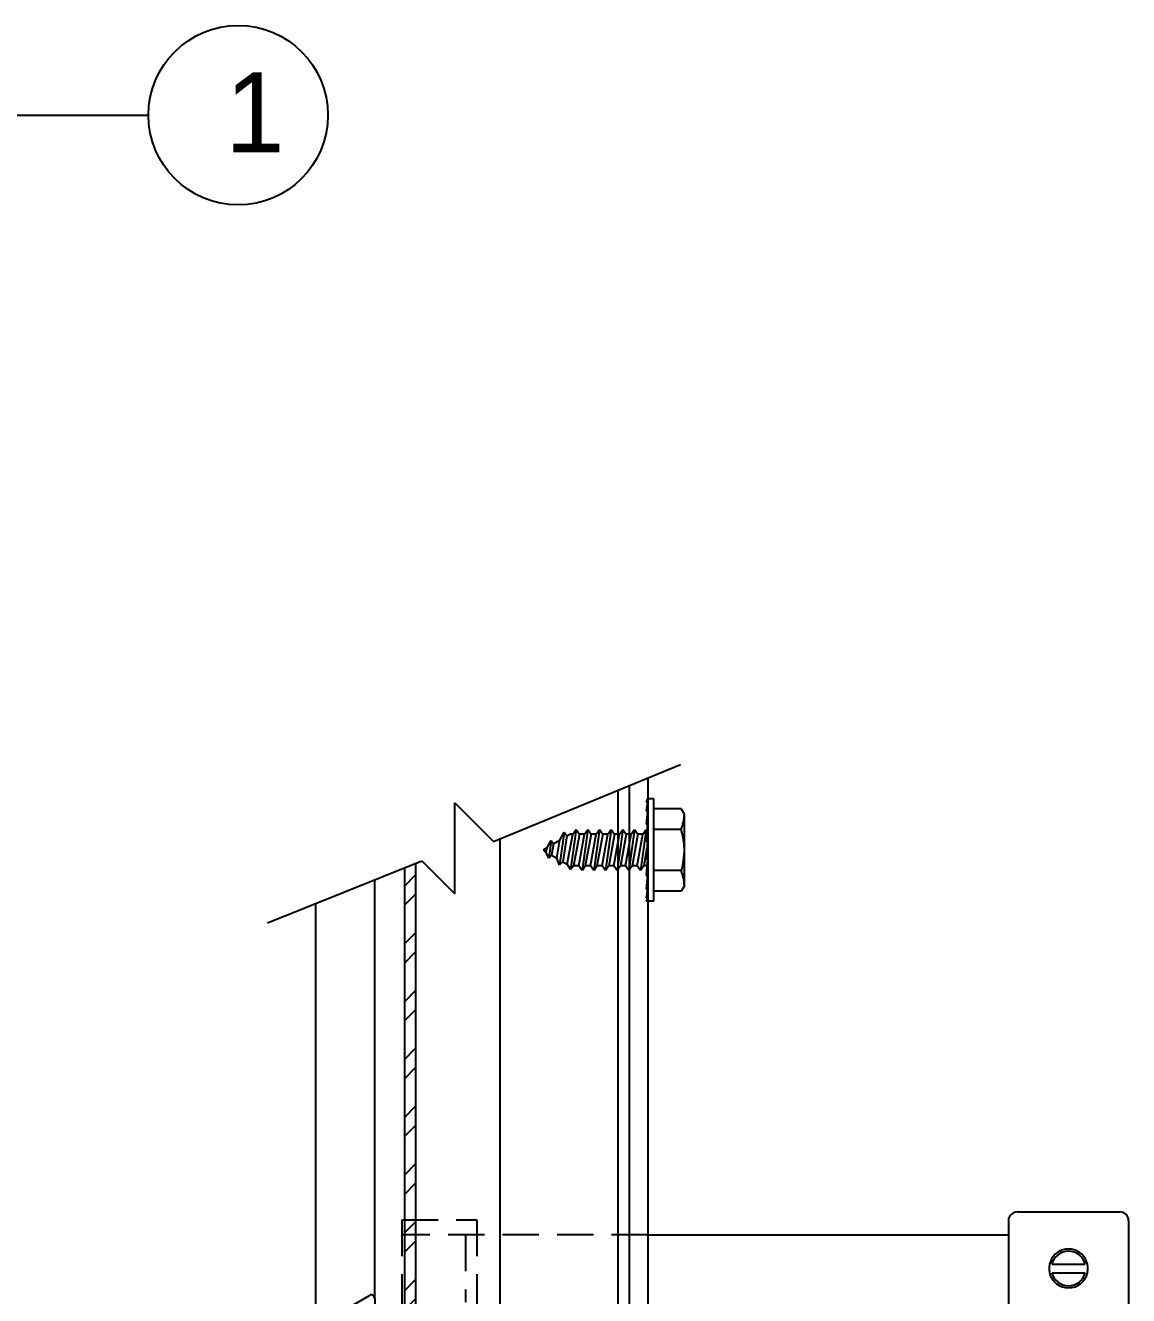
# Model space of a CAD drawing. Extents: x 541 to 3394, y 680 to 943.
# Drawn here: x 3254.54 to 3284.89, y 736.76 to 771.71 of the extents above; entities that cross this region are included whole.
import ezdxf

# ---------------------------------------------------------------- set-up
doc = ezdxf.new("R2010")
doc.units = 0
doc.header["$MEASUREMENT"] = 0
doc.linetypes.add('HIDDEN', pattern=[0.375, 0.25, -0.125])
doc.layers.get('0').update_dxf_attribs({"linetype": 'CONTINUOUS'})
for name, color, linetype in [('ALUM_PANEL', 5, 'CONTINUOUS'), ('LIGHT', 1, 'CONTINUOUS'), ('MEDIUM', 2, 'CONTINUOUS'), ('XLIGHT', 3, 'CONTINUOUS')]:
    doc.layers.add(name, color=color, linetype=linetype)
doc.dimstyles.get("Standard").update_dxf_attribs({"dimtxt": 2, "dimasz": 2, "dimexe": 0.7, "dimexo": 0.8, "dimgap": 0.7, "dimtad": 0, "dimtih": 1, "dimtoh": 1, "dimdec": 4, "dimzin": 0, "dimtxsty": 'STANDARD', "dimcen": 0.09, "dimazin": 3, "dimtfac": 1, "dimtdec": 4, "dimtofl": 0, "dimtmove": 0, "dimatfit": 3, "dimtolj": 1, "dimtzin": 0})

# ---------------------------------------------------------------- blocks, each defined once
blk = doc.blocks.new('A$C44234176')
at = {"layer": 'XLIGHT', "color": 33}
for p, q in [((0.0335, 0.736), (1.8644, 0.736)), ((1.8714, 0.732), (1.9418, 0.6099)), ((0, 0.6777), (0, 0.7025)), ((0.0931, 0.6928), (0.0416, 0.6928)), ((0.1782, 0.6928), (0.3958, 0.6928)), ((0.506, 0.6928), (0.9526, 0.6928)), ((1.0627, 0.6928), (1.6022, 0.6928)), ((0.0254, 0.6696), (0.0081, 0.6696)), ((0.0335, 0.6777), (0.0335, 0.6848)), ((0.1012, 0.6847), (0.1015, 0.6841)), ((0.1015, 0.6048), (0.1015, 0.6841)), ((0.1447, 0.587), (0.1447, 0.6593)), ((0.4293, 0.6593), (0.4293, 0.6507)), ((0.4725, 0.6507), (0.4725, 0.6593)), ((0.986, 0.6593), (0.986, 0.6507)), ((1.0292, 0.6507), (1.0292, 0.6593)), ((0.4374, 0.6426), (0.4644, 0.6426)), ((0.9941, 0.6426), (1.0211, 0.6426)), ((1.6022, 0.641), (1.5428, 0.641)), ((0, 0.4373), (0, 0.6118)), ((0.0254, 0.6199), (0.0081, 0.6199)), ((0.0335, 0.6048), (0.0335, 0.6118)), ((0.0934, 0.5967), (0.0416, 0.5967)), ((1.5093, 0.6075), (1.5093, 0.4374)), ((1.5865, 0.5978), (1.5606, 0.5978)), ((1.9348, 0.5978), (1.6362, 0.5978)), ((1.5525, 0.5897), (1.5525, 0.4374)), ((1.5946, 0.5638), (1.5946, 0.5897)), ((1.6281, 0.5897), (1.6281, 0.5638)), ((0.0767, 0.5535), (0.1112, 0.5535)), ((1.6027, 0.5557), (1.62, 0.5557)), ((0.0432, 0.3564), (0.0432, 0.52)), ((0.0053, 0.432), (0, 0.4373)), ((0, 0.4263), (0.0053, 0.432)), ((0, 0.4263), (0, 0.2644)), ((1.5093, 0.4374), (1.5147, 0.432)), ((1.5147, 0.432), (1.5093, 0.4266)), ((1.5093, 0.4266), (1.5093, 0.3149)), ((1.5525, 0.4374), (1.5471, 0.432)), ((1.5471, 0.432), (1.5525, 0.4266)), ((1.5525, 0.4266), (1.5525, 0.2669)), ((0.111, 0.3229), (0.0767, 0.3229)), ((0.0335, 0.2714), (0.0335, 0.2644)), ((0.0931, 0.2795), (0.0416, 0.2795)), ((0.1012, 0.1914), (0.1012, 0.2714)), ((0.1444, 0.1735), (0.1444, 0.2894)), ((1.3754, 0.2733), (1.3754, 0.2463)), ((1.4758, 0.2814), (1.3835, 0.2814)), ((0.0254, 0.2563), (0.0081, 0.2563)), ((1.5501, 0.2611), (1.421, 0.132)), ((1.3835, 0.2382), (1.4465, 0.2382)), ((1.4523, 0.2244), (1.3852, 0.1573)), ((0, 0.0335), (0, 0.1985)), ((0.0081, 0.2066), (0.0254, 0.2066)), ((0.0335, 0.1985), (0.0335, 0.1914)), ((0.0416, 0.1833), (0.0931, 0.1833)), ((0.0767, 0.14), (0.111, 0.14)), ((1.3754, 0.1336), (1.3754, 0.0767)), ((1.4186, 0.1262), (1.4186, 0.0513)), ((0.0432, 0.0767), (0.0432, 0.1065)), ((1.4766, 0.0456), (1.5255, 0.0945)), ((1.5255, 0.0945), (1.5485, 0.0812)), ((1.5525, 0.0742), (1.5525, 0.0081)), ((0.7039, 0.0432), (0.0767, 0.0432)), ((0.7093, 0.0378), (0.7039, 0.0432)), ((0.7092, 0.0378), (0.7147, 0.0432)), ((1.3419, 0.0432), (0.7147, 0.0432)), ((1.4708, 0.0432), (1.4267, 0.0432)), ((1.5444, 0), (0.0335, 0))]:
    blk.add_line(p, q, dxfattribs=at)
blk.add_lwpolyline([(0.0335, 0.1956), (0.0335, 0.1985)], dxfattribs=at)
for centre, radius, start, end in [((0.0335, 0.7025), 0.0335, 90, 180), ((1.8644, 0.7279), 0.0081, 30, 90), ((0.0416, 0.6847), 0.0081, 90, 179.1593), ((0.0931, 0.6847), 0.0081, 0, 90), ((0.1782, 0.6593), 0.0335, 90, 180), ((0.3958, 0.6593), 0.0335, 0, 90), ((0.506, 0.6593), 0.0335, 90, 180), ((0.9526, 0.6593), 0.0335, 0, 90), ((1.0627, 0.6593), 0.0335, 90, 180), ((1.6022, 0.6669), 0.0259, 270, 90), ((0.0081, 0.6777), 0.0081, 180, 270), ((0.0254, 0.6777), 0.0081, 270, 0), ((0.4374, 0.6507), 0.0081, 180, 270), ((0.4644, 0.6507), 0.0081, 270, 360), ((0.9941, 0.6507), 0.0081, 180, 270), ((1.0211, 0.6507), 0.0081, 270, 0), ((1.5428, 0.6075), 0.0335, 90, 180), ((0.0081, 0.6118), 0.0081, 90, 180), ((0.0254, 0.6118), 0.0081, 0, 90), ((0.0416, 0.6048), 0.0081, 180, 270), ((0.0934, 0.6048), 0.0081, 270, 0), ((1.5606, 0.5897), 0.0081, 90, 180), ((1.5865, 0.5897), 0.0081, 0, 90), ((1.6362, 0.5897), 0.0081, 90, 180), ((1.9348, 0.6059), 0.0081, 270, 30), ((0.1112, 0.587), 0.0335, 270, 0), ((0.0767, 0.52), 0.0335, 90, 180), ((1.6027, 0.5638), 0.0081, 180, 270), ((1.62, 0.5638), 0.0081, 270, 360), ((0.0767, 0.3564), 0.0335, 180, 270), ((0.111, 0.2894), 0.0335, 0, 90), ((1.4758, 0.3149), 0.0335, 270, 360), ((0.0416, 0.2714), 0.0081, 90, 180), ((0.0931, 0.2714), 0.0081, 0, 90), ((1.3835, 0.2733), 0.0081, 90, 180), ((0.0081, 0.2644), 0.0081, 180, 270), ((0.0254, 0.2644), 0.0081, 270, 0), ((1.3835, 0.2463), 0.0081, 180, 270), ((1.5444, 0.2669), 0.0081, 315, 0), ((1.4465, 0.2301), 0.0081, 315, 90), ((0.0081, 0.1985), 0.0081, 90, 180), ((0.0254, 0.1985), 0.0081, 0, 90), ((0.0416, 0.1914), 0.0081, 180, 270), ((0.0931, 0.1914), 0.0081, 270, 0), ((0.111, 0.1735), 0.0335, 270, 0), ((1.4089, 0.1336), 0.0335, 135, 180), ((0.0767, 0.1065), 0.0335, 90, 180), ((1.4267, 0.1262), 0.0081, 135, 180), ((0.0767, 0.0767), 0.0335, 180, 270), ((1.3419, 0.0767), 0.0335, 270, 360), ((1.5444, 0.0742), 0.0081, 360, 60), ((0.0335, 0.0335), 0.0335, 180, 270), ((1.4267, 0.0513), 0.0081, 180, 270), ((1.4708, 0.0513), 0.0081, 270, 315), ((1.5444, 0.0081), 0.0081, 270, 360)]:
    blk.add_arc(centre, radius, start, end, dxfattribs=at)
blk = doc.blocks.new('A$C329C4C65')
at = {"layer": 'ALUM_PANEL'}
h = blk.add_hatch(dxfattribs=at)
h.set_pattern_fill('ANSI32', color=143, scale=3, style=0)
h.set_pattern_definition([(45, (-3459.1486, -787.8591), (-0.79549513, 0.79549513), []), (45, (-3458.6183, -787.8591), (-0.79549513, 0.79549513), [])])
h.paths.add_polyline_path([(0.317, 15.274), (0, 15.146), (0, 0), (0.317, 0), (0.317, 3.317), (0.292, 3.342, -0.562483), (0.317, 3.447)])
at = {"layer": 'ALUM_PANEL', "color": 143}
blk.add_lwpolyline([(0, 15.146), (0, 0), (0.317, 0), (0.317, 15.274)], dxfattribs=at)
blk = doc.blocks.new('A$C4F2C62D7')
at = {"color": 1}
for p, q in [((6.213, 42.568), (11.365, 44.688)), ((5.152, 41.129), (5.152, 43.628)), ((5.152, 43.628), (6.213, 42.568)), ((6.402, 29.308), (6.402, 42.645)), ((0, 40.331), (4.243, 42.038)), ((4.243, 42.038), (5.152, 41.129))]:
    blk.add_line(p, q, dxfattribs=at)
at = {"color": 33}
for p, q in [((9.963, 25.416), (9.963, 44.111)), ((2.949, 29.996), (2.949, 41.517)), ((1.327, 28.603), (1.327, 40.864))]:
    blk.add_line(p, q, dxfattribs=at)
at = {"color": 9}
blk.add_line((9.646, 28.878), (9.646, 43.98), dxfattribs=at)
at = {"color": 1, "linetype": 'HIDDEN', "ltscale": 4}
for p, q in [((3.694, 32.159), (3.694, 29.478)), ((3.694, 32.159), (5.761, 32.159)), ((5.761, 32.159), (5.761, 29.478)), ((10.467, 31.742), (3.694, 31.742)), ((5.448, 31.742), (5.448, 29.895))]:
    blk.add_line(p, q, dxfattribs=at)
at = {"color": 2}
for p, q in [((20.63, 32.374), (23.45, 32.374)), ((20.387, 32.131), (20.387, 18.372)), ((23.693, 32.131), (23.693, 18.372)), ((10.467, 31.742), (20.387, 31.742)), ((21.582, 30.94), (22.498, 30.94)), ((21.582, 30.697), (22.498, 30.697))]:
    blk.add_line(p, q, dxfattribs=at)
at = {"color": 7}
blk.add_line((6.862, 31.752), (6.862, 31.752), dxfattribs=at)
at = {"color": 2}
for centre, radius, start, end in [((20.63, 32.131), 0.243, 90, 180), ((23.45, 32.131), 0.243, 0, 90), ((22.04, 30.818), 0.535, 346.8634, 193.1366), ((22.04, 30.818), 0.474, 14.8572, 165.1428), ((22.04, 30.818), 0.535, 193.1366, 346.8634), ((22.04, 30.818), 0.474, 194.8572, 345.1428)]:
    blk.add_arc(centre, radius, start, end, dxfattribs=at)
at = {"layer": 'LIGHT', "color": 1}
for p, q in [((10.459, 43.738), (10.414, 43.655)), ((10.625, 43.738), (10.459, 43.738)), ((10.625, 40.926), (10.625, 43.738)), ((10.414, 43.655), (10.459, 43.655)), ((10.459, 43.655), (10.414, 43.412)), ((10.459, 43.412), (10.414, 43.039)), ((10.414, 43.412), (10.459, 43.412)), ((11.381, 43.468), (10.625, 43.468)), ((11.469, 43.316), (11.381, 43.468)), ((10.459, 43.039), (10.414, 42.58)), ((10.414, 43.039), (10.459, 43.039)), ((11.469, 41.348), (11.469, 43.316)), ((8.161, 42.827), (8.032, 41.92)), ((8.04, 42.606), (8.161, 42.827)), ((8.238, 42.72), (8.122, 42.011)), ((8.16, 42.827), (8.238, 42.72)), ((8.238, 42.72), (8.315, 42.764)), ((8.247, 41.939), (8.4, 42.764)), ((8.4, 42.764), (8.315, 42.764)), ((8.492, 42.895), (8.335, 41.797)), ((8.4, 42.764), (8.492, 42.895)), ((8.583, 42.764), (8.423, 41.9)), ((8.492, 42.895), (8.583, 42.764)), ((8.561, 41.9), (8.722, 42.764)), ((8.722, 42.764), (8.583, 42.764)), ((8.813, 42.895), (8.653, 41.77)), ((8.722, 42.764), (8.813, 42.895)), ((8.905, 42.764), (8.744, 41.9)), ((8.813, 42.895), (8.905, 42.764)), ((8.882, 41.9), (9.043, 42.764)), ((9.043, 42.764), (8.905, 42.764)), ((9.135, 42.895), (8.974, 41.77)), ((9.043, 42.764), (9.135, 42.895)), ((9.226, 42.764), (9.065, 41.9)), ((9.135, 42.895), (9.226, 42.764)), ((9.204, 41.9), (9.364, 42.764)), ((9.364, 42.764), (9.226, 42.764)), ((9.456, 42.895), (9.295, 41.77)), ((9.364, 42.764), (9.456, 42.895)), ((9.547, 42.764), (9.387, 41.9)), ((9.456, 42.895), (9.547, 42.764)), ((9.525, 41.9), (9.686, 42.764)), ((9.686, 42.764), (9.547, 42.764)), ((9.777, 42.895), (9.616, 41.77)), ((9.686, 42.764), (9.777, 42.895)), ((9.869, 42.764), (9.708, 41.9)), ((9.777, 42.895), (9.869, 42.764)), ((9.846, 41.9), (10.007, 42.764)), ((10.007, 42.764), (9.869, 42.764)), ((10.098, 42.895), (9.938, 41.77)), ((10.007, 42.764), (10.098, 42.895)), ((10.19, 42.764), (10.029, 41.9)), ((10.098, 42.895), (10.19, 42.764)), ((10.167, 41.9), (10.328, 42.764)), ((10.328, 42.764), (10.19, 42.764)), ((10.42, 42.895), (10.259, 41.77)), ((10.328, 42.764), (10.42, 42.895)), ((10.42, 42.895), (10.442, 42.863)), ((11.381, 42.9), (10.625, 42.9)), ((7.619, 42.362), (7.691, 42.404)), ((7.619, 42.302), (7.667, 42.274)), ((7.667, 42.274), (7.691, 42.404)), ((7.691, 42.404), (7.806, 42.591)), ((7.806, 42.591), (7.737, 42.11)), ((7.805, 42.592), (7.867, 42.504)), ((7.867, 42.506), (7.814, 42.189)), ((7.867, 42.506), (8.04, 42.606)), ((7.957, 42.107), (8.04, 42.606)), ((10.441, 42.386), (10.351, 41.9)), ((10.414, 42.58), (10.459, 42.58)), ((10.459, 42.58), (10.414, 42.092)), ((7.738, 42.109), (7.667, 42.274)), ((7.814, 42.189), (7.737, 42.11)), ((7.814, 42.189), (7.957, 42.107)), ((8.032, 41.919), (7.957, 42.107)), ((8.122, 42.011), (8.032, 41.92)), ((8.122, 42.011), (8.247, 41.939)), ((10.459, 42.092), (10.414, 41.632)), ((10.414, 42.092), (10.459, 42.092)), ((8.335, 41.797), (8.247, 41.939)), ((8.423, 41.9), (8.335, 41.797)), ((8.561, 41.9), (8.423, 41.9)), ((8.653, 41.77), (8.561, 41.9)), ((8.744, 41.9), (8.653, 41.77)), ((8.882, 41.9), (8.744, 41.9)), ((8.974, 41.77), (8.882, 41.9)), ((9.065, 41.9), (8.974, 41.77)), ((9.204, 41.9), (9.065, 41.9)), ((9.295, 41.77), (9.204, 41.9)), ((9.387, 41.9), (9.295, 41.77)), ((9.525, 41.9), (9.387, 41.9)), ((9.616, 41.77), (9.525, 41.9)), ((9.708, 41.9), (9.616, 41.77)), ((9.846, 41.9), (9.708, 41.9)), ((9.938, 41.77), (9.846, 41.9)), ((10.029, 41.9), (9.938, 41.77)), ((10.167, 41.9), (10.029, 41.9)), ((10.259, 41.77), (10.167, 41.9)), ((10.351, 41.9), (10.259, 41.77)), ((10.44, 41.9), (10.351, 41.9)), ((10.414, 41.632), (10.459, 41.632)), ((10.459, 41.632), (10.414, 41.257)), ((11.381, 41.764), (10.625, 41.764)), ((10.459, 41.257), (10.414, 41.012)), ((10.414, 41.257), (10.459, 41.257)), ((11.469, 41.348), (11.381, 41.196)), ((10.414, 41.012), (10.459, 41.012)), ((10.459, 41.012), (10.414, 40.926)), ((10.625, 40.926), (10.414, 40.926)), ((11.381, 41.196), (10.625, 41.196))]:
    blk.add_line(p, q, dxfattribs=at)
for centre, radius, start, end in [((10.221, 43.362), 1.249, 338.2753, 357.8782), ((9.525, 42.322), 1.944, 343.306, 17.292), ((7.637, 42.332), 0.0352, 120, 240), ((10.221, 41.302), 1.249, 2.1218, 21.7247)]:
    blk.add_arc(centre, radius, start, end, dxfattribs=at)
at = {"layer": 'MEDIUM', "color": 2}
blk.add_line((10.467, 44.318), (10.467, 7.799), dxfattribs=at)
blk.add_blockref('A$C329C4C65', (3.764, 26.699))
at = {"xscale": 11.73305849766533, "yscale": 11.73305849766533, "zscale": 11.73305849766533, "rotation": 90}
blk.add_blockref('A$C44234176', (9.963, 7.295), dxfattribs=at)

msp = doc.modelspace()

# ---------------------------------------------------------------- linework, layer by layer
at = {"color": 7}
msp.add_circle((3260.39085, 769.24513), 2.46922, dxfattribs=at)

# ---------------------------------------------------------------- block references
msp.add_blockref('A$C4F2C62D7', (3261.19857, 706.69234))

# ---------------------------------------------------------------- texts
at = {"color": 7, "insert": (3260.03353, 769.32354), "char_height": 2.2, "attachment_point": 4}
msp.add_mtext('\\C7;1', dxfattribs=at)

# ---------------------------------------------------------------- leaders
at = {"color": 7}
msp.add_leader([(3251.6921, 769.24513), (3257.92163, 769.24513)], dimstyle='STANDARD', override={"dimexo": 0.8}, dxfattribs=at)

doc.saveas('drawing.dxf')
